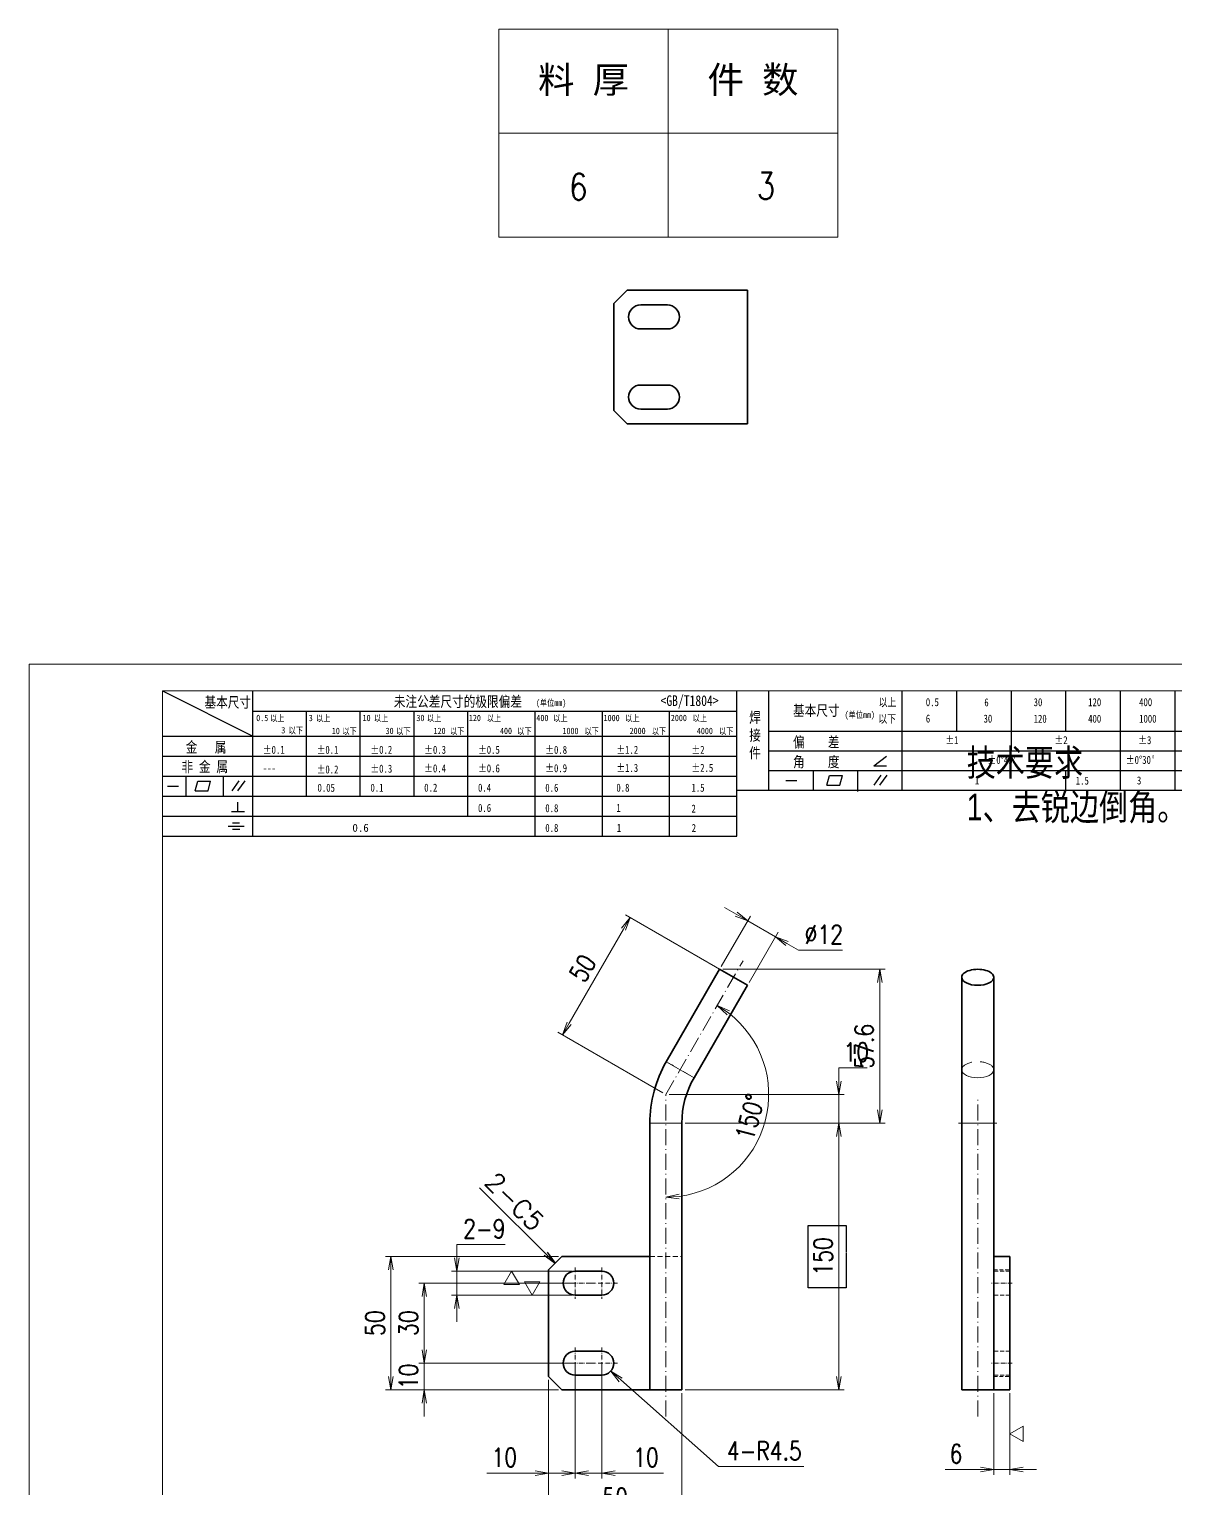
# Model space of a CAD drawing. Header units: millimetres. Extents: x 1333 to 142399, y -42879 to -5704.
# Drawn here: x 73572 to 74002, y -8543 to -7996 of the extents above; entities that cross this region are included whole.
import ezdxf
from ezdxf.enums import TextEntityAlignment as Align

# ---------------------------------------------------------------- set-up
doc = ezdxf.new("R2010")
doc.units = ezdxf.units.MM
doc.header["$LTSCALE"] = 0.5
for name, pattern in [('CENTER', [2, 1.25, -0.25, 0.25, -0.25]), ('DASHDOT', [18.5, 12, -3, 0.5, -3]), ('DASHED', [19.05, 12.7, -6.35])]:
    doc.linetypes.add(name, pattern=pattern)
for name, color, linetype, lineweight in [('CENTER', 2, 'DASHDOT', 15), ('HIDDEN', 1, 'DASHED', 18), ('图框', 7, 'Continuous', 18), ('标注线', 3, 'Continuous', 18)]:
    doc.layers.add(name, color=color, linetype=linetype, lineweight=lineweight)
doc.layers.add('DIM', color=3, linetype='Continuous')
doc.layers.add('图\\M+19E79\\M+195B6\\M+18E9A', color=7, linetype='Continuous')
doc.layers.add('打印-禁用', color=7, linetype='Continuous', lineweight=15, plot=False)
doc.styles.add('DIM', font='romans.shx', dxfattribs={"width": 0.8, "bigfont": 'bigfont.shx'})
doc.styles.get("Standard").update_dxf_attribs({"font": 'simplex.shx'})
doc.styles.add('仿宋体', font='FSGB2312.ttf', dxfattribs={"width": 0.8, "height": 3.5})
doc.styles.add('国标', font='simfang.ttf', dxfattribs={"width": 0.8})
doc.dimstyles.new('LAM1-1', dxfattribs={"dimtxt": 3.5, "dimasz": 2.5, "dimexe": 1, "dimexo": 0.625, "dimgap": 1.2, "dimtad": 3, "dimdsep": 46, "dimtxsty": 'DIM', "dimblk": 'OPEN', "dimcen": 0, "dimclrd": 3, "dimclre": 3, "dimclrt": 2, "dimazin": 2, "dimtfac": 0.5, "dimtmove": 0, "dimatfit": 3, "dimldrblk": 'OPEN', "dimfxl": 0, "dimlwd": 13, "dimlwe": 13, "dimarcsym": 0})
doc.dimstyles.new('XR 1-2', dxfattribs={"dimscale": 2, "dimtxt": 3.5, "dimasz": 2.5, "dimexe": 1, "dimexo": 0.625, "dimgap": 1.2, "dimtad": 1, "dimtoh": 1, "dimdsep": 46, "dimtxsty": 'DIM', "dimblk": 'OPEN', "dimcen": 0, "dimclrd": 8, "dimclre": 8, "dimclrt": 2, "dimazin": 2, "dimtfac": 0.5, "dimtmove": 0, "dimatfit": 3, "dimldrblk": 'OPEN', "dimfxl": 0, "dimtolj": 2, "dimlwd": 18, "dimlwe": 18, "dimarcsym": 0})
doc.dimstyles.new('XR 1-2$4', dxfattribs={"dimscale": 2, "dimtxt": 3.5, "dimasz": 2.5, "dimexe": 1, "dimexo": 0.625, "dimgap": 1.2, "dimtad": 1, "dimtoh": 1, "dimdsep": 46, "dimtxsty": 'DIM', "dimblk": 'OPEN', "dimcen": 0, "dimclrd": 8, "dimclre": 8, "dimclrt": 2, "dimazin": 2, "dimtfac": 0.5, "dimtofl": 0, "dimtmove": 0, "dimatfit": 3, "dimldrblk": 'OPEN', "dimfxl": 0, "dimtolj": 2, "dimlwd": 18, "dimlwe": 18, "dimarcsym": 0})

# ---------------------------------------------------------------- blocks, each defined once
blk = doc.blocks.new('GZDEH零件A3图框V01版')
at = {"layer": '图\\M+19E79\\M+195B6\\M+18E9A', "color": 9}
for p, q in [((2882.49, -1554.46), (2899.37, -1562.92)), ((2899.37, -1581.67), (2899.37, -1554.46)), ((2990.09, -1581.67), (2990.09, -1554.46)), ((2996.09, -1573.08), (2996.09, -1554.46)), ((3021.09, -1561.98), (3021.09, -1554.46)), ((3031.31, -1561.98), (3031.31, -1554.46)), ((3041.53, -1561.98), (3041.53, -1554.46)), ((3051.75, -1561.98), (3051.75, -1554.46)), ((3061.98, -1561.98), (3061.98, -1554.46)), ((3072.2, -1561.98), (3072.2, -1554.46)), ((2899.37, -1558.24), (2990.09, -1558.24)), ((2909.45, -1574.17), (2909.45, -1558.24)), ((2919.53, -1574.17), (2919.53, -1558.24)), ((2929.61, -1574.17), (2929.61, -1558.24)), ((2939.69, -1577.92), (2939.69, -1558.24)), ((2952.29, -1581.67), (2952.29, -1558.24)), ((2964.89, -1581.67), (2964.89, -1558.24)), ((2977.49, -1581.67), (2977.49, -1558.24)), ((2996.09, -1561.98), (3113.09, -1561.98)), ((3021.09, -1573.08), (3021.09, -1561.98)), ((3041.53, -1565.68), (3041.53, -1561.98)), ((3061.98, -1573.08), (3061.98, -1561.98)), ((3072.2, -1573.08), (3072.2, -1561.98)), ((2882.49, -1562.92), (2990.09, -1562.92)), ((2882.49, -1566.67), (2990.09, -1566.67)), ((2996.09, -1565.68), (3113.09, -1565.68)), ((3015.75, -1568.51), (3018.15, -1566.66)), ((2996.09, -1569.38), (3113.09, -1569.38)), ((3004.42, -1573.08), (3004.42, -1569.38)), ((3012.75, -1573.08), (3012.75, -1569.38)), ((3015.75, -1568.51), (3018.15, -1568.51)), ((3051.75, -1573.08), (3051.75, -1569.38)), ((2882.49, -1570.42), (2990.09, -1570.42)), ((2883.43, -1572.27), (2885.49, -1572.27)), ((2886.92, -1574.12), (2886.92, -1570.42)), ((2888.59, -1573.16), (2889.07, -1571.37)), ((2889.07, -1571.37), (2891.48, -1571.37)), ((2891, -1573.16), (2891.48, -1571.37)), ((2893.91, -1574.12), (2893.91, -1570.42)), ((2895.52, -1573.16), (2896.85, -1571.3)), ((2896.6, -1573.16), (2897.94, -1571.3)), ((2999.26, -1571.23), (3001.32, -1571.23)), ((3006.97, -1572.12), (3007.45, -1570.33)), ((3006.97, -1572.12), (3009.39, -1572.12)), ((3007.45, -1570.33), (3009.86, -1570.33)), ((3009.39, -1572.12), (3009.86, -1570.33)), ((3015.81, -1572.12), (3017.15, -1570.26)), ((3016.89, -1572.12), (3018.23, -1570.26)), ((2882.49, -1574.17), (2990.09, -1574.17)), ((2888.59, -1573.16), (2891, -1573.16)), ((2896.58, -1577.05), (2896.58, -1575.28)), ((2990.09, -1573.08), (3113.09, -1573.08)), ((3012.75, -1573.33), (3012.75, -1573.08)), ((2882.49, -1577.92), (2990.09, -1577.92)), ((2895.42, -1577.05), (2897.81, -1577.05)), ((2894.79, -1579.77), (2897.77, -1579.77)), ((2895.57, -1579.17), (2896.92, -1579.17)), ((2895.57, -1580.37), (2896.93, -1580.37)), ((2882.49, -1581.67), (2990.09, -1581.67))]:
    blk.add_line(p, q, dxfattribs=at)
at = {"layer": '图框', "linetype": 'Continuous'}
for p, q in [((2882.49, -1554.46), (2882.49, -1832.96)), ((3272.49, -1554.46), (2882.49, -1554.46))]:
    blk.add_line(p, q, dxfattribs=at)
at = {"layer": '打印-禁用', "linetype": 'Continuous'}
for p, q in [((2857.49, -1549.46), (2857.49, -1846.46)), ((3277.49, -1549.46), (2857.49, -1549.46))]:
    blk.add_line(p, q, dxfattribs=at)
at = {"layer": '图\\M+19E79\\M+195B6\\M+18E9A', "color": 9, "style": '国标', "width": 0.8}
for s, height, p in [('基本尺寸', 2, (2890.33, -1557.58)), ('未注公差尺寸的极限偏差', 2, (2925.81, -1557.44)), ('<GB/T1804>', 2, (2975.78, -1557.27)), ('以上', 1.5, (3016.64, -1557.33)), ('0.5', 1.5, (3025.49, -1557.3)), ('6', 1.5, (3036.45, -1557.34)), ('30', 1.5, (3045.69, -1557.31)), ('120', 1.5, (3055.91, -1557.31)), ('400', 1.5, (3065.46, -1557.31)), ('30', 1.2, (2930.04, -1560.11)), ('基本尺寸', 2, (3000.6, -1559.1)), ('以下', 1.5, (3016.58, -1560.43)), ('6', 1.5, (3025.49, -1560.38)), ('30', 1.5, (3036.31, -1560.39)), ('120', 1.5, (3045.69, -1560.41)), ('400', 1.5, (3055.91, -1560.41)), ('1000', 1.5, (3065.46, -1560.41)), ('金   属', 2, (2886.82, -1565.98)), ('±0.1', 1.5, (2901.27, -1566.23)), ('±0.1', 1.5, (2911.35, -1566.23)), ('±0.2', 1.5, (2921.43, -1566.23)), ('±0.3', 1.5, (2931.51, -1566.23)), ('±0.5', 1.5, (2941.59, -1566.23)), ('±0.8', 1.5, (2954.19, -1566.23)), ('±1.2', 1.5, (2967.51, -1566.23)), ('±2', 1.5, (2981.58, -1566.23)), ('偏    差', 2, (3000.6, -1565.04)), ('±1', 1.5, (3029.16, -1564.42)), ('±2', 1.5, (3049.61, -1564.42)), ('±3', 1.5, (3065.3, -1564.42)), ('非 金 属', 2, (2886.02, -1569.65)), ('角    度', 2, (3000.6, -1568.74)), ("±0%%D45'", 1.5, (3037.06, -1568.12)), ("±0%%D30'", 1.5, (3062.98, -1568.12)), ('---', 1.5, (2901.27, -1569.65)), ('±0.2', 1.5, (2911.35, -1569.92)), ('±0.3', 1.5, (2921.43, -1569.77)), ('±0.4', 1.5, (2931.51, -1569.71)), ('±0.6', 1.5, (2941.59, -1569.71)), ('±0.9', 1.5, (2954.19, -1569.68)), ('±1.3', 1.5, (2967.51, -1569.62)), ('±2.5', 1.5, (2981.58, -1569.61)), ('0.1', 1.5, (2921.43, -1573.34)), ('0.2', 1.5, (2931.51, -1573.33)), ('0.4', 1.5, (2941.59, -1573.33)), ('0.6', 1.5, (2954.19, -1573.35)), ('0.8', 1.5, (2967.51, -1573.33)), ('1.5', 1.5, (2981.58, -1573.34)), ('1', 1.5, (3034.69, -1571.98)), ('1.5', 1.5, (3053.59, -1572.01)), ('3', 1.5, (3065.05, -1571.98)), ('0.6', 1.5, (2941.59, -1577.14)), ('0.8', 1.5, (2954.19, -1577.17)), ('1', 1.5, (2967.51, -1577.12)), ('2', 1.5, (2981.58, -1577.26)), ('0.8', 1.5, (2954.19, -1580.87)), ('1', 1.5, (2967.59, -1580.86)), ('2', 1.5, (2981.62, -1580.89))]:
    blk.add_text(s, height=height, dxfattribs=at).set_placement(p)
at = {"layer": '图\\M+19E79\\M+195B6\\M+18E9A', "color": 9, "lineweight": 15, "style": '国标', "width": 0.8}
for s, p in [('(单位mm)', (2952.44, -1557.27)), ('0.5', (2900.03, -1560.11)), ('以上', (2902.64, -1560.16)), ('3', (2909.88, -1560.11)), ('以上', (2911.25, -1560.16)), ('10', (2919.96, -1560.11)), ('以上', (2922.09, -1560.16)), ('以上', (2932.02, -1560.16)), ('120', (2939.88, -1560.11)), ('以上', (2943.21, -1560.16)), ('400', (2952.52, -1560.11)), ('以上', (2955.68, -1560.16)), ('1000', (2965.12, -1560.11)), ('以上', (2969.16, -1560.16)), ('2000', (2977.72, -1560.11)), ('以上', (2981.8, -1560.16)), ('(单位mm)', (3010.27, -1559.51)), ('3', (2904.73, -1562.41)), ('以下', (2906.1, -1562.46)), ('10', (2914.19, -1562.54)), ('以下', (2916.18, -1562.59)), ('30', (2924.27, -1562.54)), ('以下', (2926.26, -1562.59)), ('120', (2933.26, -1562.54)), ('以下', (2936.34, -1562.59)), ('400', (2945.7, -1562.54)), ('以下', (2948.94, -1562.59)), ('1000', (2957.41, -1562.54)), ('以下', (2961.54, -1562.59)), ('2000', (2969.99, -1562.54)), ('以下', (2974.14, -1562.59)), ('4000', (2982.59, -1562.54)), ('以下', (2986.74, -1562.59))]:
    blk.add_text(s, height=1.2, dxfattribs=at).set_placement(p)
at = {"layer": '图\\M+19E79\\M+195B6\\M+18E9A', "color": 9, "lineweight": 13, "style": '国标'}
blk.add_text('0.6', height=1.5, dxfattribs=at).set_placement((2918.05, -1580.85))
at = {"layer": '图\\M+19E79\\M+195B6\\M+18E9A', "color": 9, "style": '国标'}
for s, insert, char_height, width, attachment_point in [('焊\\P接\\P件', (2992.39, -1558.41), 2, 3.1877, 1), ('0.05', (2911.51, -1573.37), 1.5, 5.1982, 7)]:
    blk.add_mtext(s, dxfattribs=dict(at, insert=insert, char_height=char_height, width=width, attachment_point=attachment_point))
blk = doc.blocks.new('DEH A3')
at = {"layer": '图框'}
blk.add_blockref('GZDEH零件A3图框V01版', (-2857.49, 1846.46), dxfattribs=at)
blk = doc.blocks.new('_Open')
at = {"color": 0, "linetype": 'ByBlock', "lineweight": -2}
for p, q in [((-1, 0.17), (0, 0)), ((-1, -0.17), (0, 0)), ((0, 0), (-1, 0))]:
    blk.add_line(p, q, dxfattribs=at)
blk = doc.blocks.new('*D181')
at = {"color": 8, "lineweight": 18, "transparency": 16777216}
for p, q in [((73770.22, -8455.88), (73705.38, -8455.88)), ((73707.38, -8460.88), (73707.38, -8500.88)), ((73770.22, -8505.88), (73705.38, -8505.88))]:
    blk.add_line(p, q, dxfattribs=at)
at = {"layer": 'Defpoints', "color": 0, "transparency": 16777216}
for p in [(73771.47, -8455.88), (73707.38, -8505.88), (73771.47, -8505.88)]:
    blk.add_point(p, dxfattribs=at)
at = {"color": 8, "lineweight": 18, "transparency": 16777216, "xscale": 5, "yscale": 5, "zscale": 5}
for p, rotation in [((73707.38, -8455.88), 90), ((73707.38, -8505.88), 270)]:
    blk.add_blockref('_Open', p, dxfattribs=dict(at, rotation=rotation))
at = {"color": 2, "transparency": 16777216, "insert": (73701.48, -8480.88), "char_height": 7, "attachment_point": 5, "rotation": 90, "style": 'DIM'}
blk.add_mtext('\\A2;50', dxfattribs=at)
blk = doc.blocks.new('*D182')
at = {"color": 8, "lineweight": 18, "transparency": 16777216}
for p, q in [((73766.47, -8502.13), (73766.47, -8554.2)), ((73816.47, -8507.13), (73816.47, -8554.2)), ((73771.47, -8552.2), (73811.47, -8552.2))]:
    blk.add_line(p, q, dxfattribs=at)
at = {"layer": 'Defpoints', "color": 0, "transparency": 16777216}
for p in [(73766.47, -8500.88), (73816.47, -8505.88), (73816.47, -8552.2)]:
    blk.add_point(p, dxfattribs=at)
at = {"color": 8, "lineweight": 18, "transparency": 16777216, "xscale": 5, "yscale": 5, "zscale": 5, "rotation": 180}
blk.add_blockref('_Open', (73766.47, -8552.2), dxfattribs=at)
at = {"color": 8, "lineweight": 18, "transparency": 16777216, "xscale": 5, "yscale": 5, "zscale": 5}
blk.add_blockref('_Open', (73816.47, -8552.2), dxfattribs=at)
at = {"color": 2, "transparency": 16777216, "insert": (73791.47, -8546.3), "char_height": 7, "attachment_point": 5, "style": 'DIM'}
blk.add_mtext('\\A2;50', dxfattribs=at)
blk = doc.blocks.new('*D183')
at = {"color": 8, "lineweight": 18, "transparency": 16777216}
for p, q in [((73719.95, -8490.88), (73719.95, -8485.88)), ((73775.22, -8495.88), (73717.95, -8495.88)), ((73719.95, -8505.88), (73719.95, -8495.88)), ((73770.22, -8505.88), (73717.95, -8505.88)), ((73719.95, -8510.88), (73719.95, -8515.88))]:
    blk.add_line(p, q, dxfattribs=at)
at = {"layer": 'Defpoints', "color": 0, "transparency": 16777216}
for p in [(73719.95, -8495.88), (73776.47, -8495.88), (73771.47, -8505.88)]:
    blk.add_point(p, dxfattribs=at)
at = {"color": 8, "lineweight": 18, "transparency": 16777216, "xscale": 5, "yscale": 5, "zscale": 5}
for p, rotation in [((73719.95, -8495.88), 270), ((73719.95, -8505.88), 90)]:
    blk.add_blockref('_Open', p, dxfattribs=dict(at, rotation=rotation))
at = {"color": 2, "transparency": 16777216, "insert": (73714.05, -8500.88), "char_height": 7, "attachment_point": 5, "rotation": 90, "style": 'DIM'}
blk.add_mtext('\\A2;10', dxfattribs=at)
blk = doc.blocks.new('*D184')
at = {"color": 8, "lineweight": 18, "transparency": 16777216}
for p, q in [((73775.22, -8465.88), (73717.95, -8465.88)), ((73719.95, -8490.88), (73719.95, -8470.88)), ((73775.22, -8495.88), (73717.95, -8495.88))]:
    blk.add_line(p, q, dxfattribs=at)
at = {"layer": 'Defpoints', "color": 0, "transparency": 16777216}
for p in [(73719.95, -8465.88), (73776.47, -8465.88), (73776.47, -8495.88)]:
    blk.add_point(p, dxfattribs=at)
at = {"color": 8, "lineweight": 18, "transparency": 16777216, "xscale": 5, "yscale": 5, "zscale": 5}
for p, rotation in [((73719.95, -8465.88), 90), ((73719.95, -8495.88), 270)]:
    blk.add_blockref('_Open', p, dxfattribs=dict(at, rotation=rotation))
at = {"color": 2, "transparency": 16777216, "insert": (73714.05, -8480.88), "char_height": 7, "attachment_point": 5, "rotation": 90, "style": 'DIM'}
blk.add_mtext('\\A2;30', dxfattribs=at)
blk = doc.blocks.new('*D185')
at = {"color": 8, "lineweight": 18, "transparency": 16777216}
for p, q in [((73766.47, -8502.13), (73766.47, -8539.09)), ((73776.47, -8497.13), (73776.47, -8539.09)), ((73761.47, -8537.09), (73743.41, -8537.09)), ((73776.47, -8537.09), (73766.47, -8537.09)), ((73781.47, -8537.09), (73786.47, -8537.09))]:
    blk.add_line(p, q, dxfattribs=at)
at = {"layer": 'Defpoints', "color": 0, "transparency": 16777216}
for p in [(73776.47, -8495.88), (73766.47, -8500.88), (73776.47, -8537.09)]:
    blk.add_point(p, dxfattribs=at)
at = {"color": 8, "lineweight": 18, "transparency": 16777216, "xscale": 5, "yscale": 5, "zscale": 5}
blk.add_blockref('_Open', (73766.47, -8537.09), dxfattribs=at)
at = {"color": 8, "lineweight": 18, "transparency": 16777216, "xscale": 5, "yscale": 5, "zscale": 5, "rotation": 180}
blk.add_blockref('_Open', (73776.47, -8537.09), dxfattribs=at)
at = {"color": 2, "transparency": 16777216, "insert": (73749.94, -8531.19), "char_height": 7, "attachment_point": 5, "style": 'DIM'}
blk.add_mtext('\\A2;10', dxfattribs=at)
blk = doc.blocks.new('*D186')
at = {"color": 8, "lineweight": 18, "transparency": 16777216}
for p, q in [((73776.47, -8497.13), (73776.47, -8539.09)), ((73786.47, -8497.13), (73786.47, -8539.09)), ((73771.47, -8537.09), (73766.47, -8537.09)), ((73776.47, -8537.09), (73786.47, -8537.09)), ((73791.47, -8537.09), (73809.54, -8537.09))]:
    blk.add_line(p, q, dxfattribs=at)
at = {"layer": 'Defpoints', "color": 0, "transparency": 16777216}
for p in [(73776.47, -8495.88), (73786.47, -8495.88), (73786.47, -8537.09)]:
    blk.add_point(p, dxfattribs=at)
at = {"color": 8, "lineweight": 18, "transparency": 16777216, "xscale": 5, "yscale": 5, "zscale": 5}
blk.add_blockref('_Open', (73776.47, -8537.09), dxfattribs=at)
at = {"color": 8, "lineweight": 18, "transparency": 16777216, "xscale": 5, "yscale": 5, "zscale": 5, "rotation": 180}
blk.add_blockref('_Open', (73786.47, -8537.09), dxfattribs=at)
at = {"color": 2, "transparency": 16777216, "insert": (73803.01, -8531.19), "char_height": 7, "attachment_point": 5, "style": 'DIM'}
blk.add_mtext('\\A2;10', dxfattribs=at)
blk = doc.blocks.new('*D187')
at = {"color": 8, "lineweight": 18, "transparency": 16777216}
for p, q in [((73830.15, -8534.61), (73793.58, -8502.18)), ((73862.15, -8534.61), (73830.15, -8534.61))]:
    blk.add_line(p, q, dxfattribs=at)
at = {"layer": 'Defpoints', "color": 0, "transparency": 16777216}
for p in [(73786.47, -8495.88), (73789.84, -8498.87)]:
    blk.add_point(p, dxfattribs=at)
at = {"color": 8, "lineweight": 18, "transparency": 16777216, "xscale": 5, "yscale": 5, "zscale": 5, "rotation": 138.4348072863462}
blk.add_blockref('_Open', (73789.84, -8498.87), dxfattribs=at)
at = {"color": 2, "transparency": 16777216, "insert": (73847.35, -8528.71), "char_height": 7, "attachment_point": 5, "style": 'DIM'}
blk.add_mtext('\\A2;{{\\Fromans,bigfont|c134;4-}R4.5}', dxfattribs=at)
blk = doc.blocks.new('*D188')
at = {"color": 8, "lineweight": 18, "transparency": 16777216}
for p, q in [((73732.16, -8456.38), (73732.16, -8451.38)), ((73732.16, -8451.38), (73750.29, -8451.38)), ((73775.22, -8461.38), (73730.16, -8461.38)), ((73732.16, -8470.38), (73732.16, -8461.38)), ((73775.22, -8470.38), (73730.16, -8470.38)), ((73732.16, -8475.38), (73732.16, -8480.38))]:
    blk.add_line(p, q, dxfattribs=at)
at = {"layer": 'Defpoints', "color": 0, "transparency": 16777216}
for p in [(73732.16, -8461.38), (73776.47, -8461.38), (73776.47, -8470.38)]:
    blk.add_point(p, dxfattribs=at)
at = {"color": 8, "lineweight": 18, "transparency": 16777216, "xscale": 5, "yscale": 5, "zscale": 5}
for p, rotation in [((73732.16, -8461.38), 270), ((73732.16, -8470.38), 90)]:
    blk.add_blockref('_Open', p, dxfattribs=dict(at, rotation=rotation))
at = {"color": 2, "transparency": 16777216, "insert": (73742.43, -8445.48), "char_height": 7, "attachment_point": 5, "style": 'DIM'}
blk.add_mtext('\\A2;{{\\Fromans,bigfont|c134;2-}9}', dxfattribs=at)
blk = doc.blocks.new('FINISHER_1')
at = {"layer": '标注线'}
for p, q in [((0, 0), (-1.44, 2.5)), ((-1.44, 2.5), (1.44, 2.5)), ((1.44, 2.5), (0, 0))]:
    blk.add_line(p, q, dxfattribs=at)
blk = doc.blocks.new('*D189')
at = {"color": 8, "lineweight": 18, "transparency": 16777216}
for p, q in [((73836.82, -8327.54), (73832.49, -8325.04)), ((73831.26, -8347.16), (73842.15, -8328.3)), ((73841.15, -8330.04), (73851.54, -8336.04)), ((73841.65, -8353.16), (73852.54, -8334.3)), ((73855.87, -8338.54), (73860.2, -8341.04)), ((73860.2, -8341.04), (73876.73, -8341.04))]:
    blk.add_line(p, q, dxfattribs=at)
at = {"layer": 'Defpoints', "color": 0, "transparency": 16777216}
for p in [(73851.54, -8336.04), (73830.64, -8348.24), (73841.03, -8354.24)]:
    blk.add_point(p, dxfattribs=at)
at = {"color": 8, "lineweight": 18, "transparency": 16777216, "xscale": 5, "yscale": 5, "zscale": 5}
for p, rotation in [((73841.15, -8330.04), 329.999999999992), ((73851.54, -8336.04), 149.999999999992)]:
    blk.add_blockref('_Open', p, dxfattribs=dict(at, rotation=rotation))
at = {"color": 2, "transparency": 16777216, "insert": (73869.67, -8335.14), "char_height": 7, "attachment_point": 5, "style": 'DIM'}
blk.add_mtext('\\A2;%%c12', dxfattribs=at)
blk = doc.blocks.new('*D190')
at = {"color": 8, "lineweight": 18, "transparency": 16777216}
blk.add_arc((73810.47, -8395.16), 38.55, 277.4363, 52.5636, dxfattribs=at)
at = {"layer": 'Defpoints', "color": 0, "transparency": 16777216}
for p in [(73839.39, -8345.08), (73812.27, -8392.05), (73810.47, -8395.88), (73840.01, -8419.94), (73810.47, -8515.88)]:
    blk.add_point(p, dxfattribs=at)
at = {"color": 8, "lineweight": 18, "transparency": 16777216, "xscale": 5, "yscale": 5, "zscale": 5}
for p, rotation in [((73829.75, -8361.78), 146.281823031296), ((73810.47, -8433.72), 183.7181749130834)]:
    blk.add_blockref('_Open', p, dxfattribs=dict(at, rotation=rotation))
at = {"color": 2, "transparency": 16777216, "insert": (73842.01, -8403.61), "char_height": 7, "attachment_point": 5, "rotation": 75, "style": 'DIM'}
blk.add_mtext('\\A2;150\\M+1818B', dxfattribs=at)
blk = doc.blocks.new('*D191')
at = {"color": 8, "lineweight": 18, "transparency": 16777216}
for p, q in [((73817.72, -8405.88), (73877.28, -8405.88)), ((73875.28, -8500.88), (73875.28, -8410.88)), ((73817.72, -8505.88), (73877.28, -8505.88))]:
    blk.add_line(p, q, dxfattribs=at)
at = {"layer": 'Defpoints', "color": 0, "transparency": 16777216}
for p in [(73816.47, -8405.88), (73875.28, -8405.88), (73816.47, -8505.88)]:
    blk.add_point(p, dxfattribs=at)
at = {"color": 8, "lineweight": 18, "transparency": 16777216, "xscale": 5, "yscale": 5, "zscale": 5}
for p, rotation in [((73875.28, -8405.88), 90), ((73875.28, -8505.88), 270)]:
    blk.add_blockref('_Open', p, dxfattribs=dict(at, rotation=rotation))
at = {"color": 2, "transparency": 16777216, "insert": (73869.38, -8455.88), "char_height": 7, "attachment_point": 5, "rotation": 90, "style": 'DIM'}
blk.add_mtext('\\A2;150', dxfattribs=at)
blk = doc.blocks.new('*D192')
at = {"color": 8, "lineweight": 18, "transparency": 16777216}
for p, q in [((73933.35, -8507.13), (73933.35, -8537.71)), ((73939.35, -8507.13), (73939.35, -8537.71)), ((73928.35, -8535.71), (73915.09, -8535.71)), ((73939.35, -8535.71), (73933.35, -8535.71)), ((73944.35, -8535.71), (73949.35, -8535.71))]:
    blk.add_line(p, q, dxfattribs=at)
at = {"layer": 'Defpoints', "color": 0, "transparency": 16777216}
for p in [(73933.35, -8505.88), (73939.35, -8505.88), (73933.35, -8535.71)]:
    blk.add_point(p, dxfattribs=at)
at = {"color": 8, "lineweight": 18, "transparency": 16777216, "xscale": 5, "yscale": 5, "zscale": 5}
blk.add_blockref('_Open', (73933.35, -8535.71), dxfattribs=at)
at = {"color": 8, "lineweight": 18, "transparency": 16777216, "xscale": 5, "yscale": 5, "zscale": 5, "rotation": 180}
blk.add_blockref('_Open', (73939.35, -8535.71), dxfattribs=at)
at = {"color": 2, "transparency": 16777216, "insert": (73919.22, -8529.81), "char_height": 7, "attachment_point": 5, "style": 'DIM'}
blk.add_mtext('\\A2;6', dxfattribs=at)
blk = doc.blocks.new('*D193')
at = {"layer": 'Defpoints', "color": 0, "transparency": 16777216}
for p in [(73810.47, -8395.16), (73875.28, -8395.16), (73816.47, -8405.88)]:
    blk.add_point(p, dxfattribs=at)
at = {"layer": 'DIM', "color": 8, "lineweight": 18, "transparency": 16777216}
for p, q in [((73875.28, -8390.16), (73875.28, -8385.16)), ((73875.28, -8385.16), (73885.95, -8385.16)), ((73811.72, -8395.16), (73877.28, -8395.16)), ((73875.28, -8405.88), (73875.28, -8395.16)), ((73817.72, -8405.88), (73877.28, -8405.88)), ((73875.28, -8410.88), (73875.28, -8415.88))]:
    blk.add_line(p, q, dxfattribs=at)
at = {"layer": 'DIM', "color": 8, "lineweight": 18, "transparency": 16777216, "xscale": 5, "yscale": 5, "zscale": 5}
for p, rotation in [((73875.28, -8395.16), 270), ((73875.28, -8405.88), 90)]:
    blk.add_blockref('_Open', p, dxfattribs=dict(at, rotation=rotation))
at = {"layer": 'DIM', "color": 2, "transparency": 16777216, "insert": (73881.82, -8379.26), "char_height": 7, "attachment_point": 5, "style": 'DIM'}
blk.add_mtext('\\A2;{{\\Fromans,bigfont|c134;10}}', dxfattribs=at)
blk = doc.blocks.new('*D194')
at = {"layer": 'Defpoints', "color": 0, "transparency": 16777216}
for p in [(73797.09, -8328.87), (73835.83, -8351.24), (73810.47, -8395.16)]:
    blk.add_point(p, dxfattribs=at)
at = {"layer": 'DIM', "color": 8, "lineweight": 18, "transparency": 16777216}
for p, q in [((73834.75, -8350.62), (73795.35, -8327.87)), ((73774.23, -8368.46), (73794.59, -8333.2)), ((73809.39, -8394.54), (73770, -8371.79))]:
    blk.add_line(p, q, dxfattribs=at)
at = {"layer": 'DIM', "color": 8, "lineweight": 18, "transparency": 16777216, "xscale": 5, "yscale": 5, "zscale": 5}
for p, rotation in [((73797.09, -8328.87), 59.99999794435003), ((73771.73, -8372.79), 239.99999794435)]:
    blk.add_blockref('_Open', p, dxfattribs=dict(at, rotation=rotation))
at = {"layer": 'DIM', "color": 2, "transparency": 16777216, "insert": (73779.3, -8347.88), "char_height": 7, "attachment_point": 5, "rotation": 60, "style": 'DIM'}
blk.add_mtext('\\A2;{{\\Fromans,bigfont|c134;50}}', dxfattribs=at)
blk = doc.blocks.new('*D195')
at = {"layer": 'Defpoints', "color": 0, "transparency": 16777216}
for p in [(73830.64, -8348.24), (73890.68, -8348.24), (73816.47, -8405.88)]:
    blk.add_point(p, dxfattribs=at)
at = {"layer": 'DIM', "color": 8, "lineweight": 18, "transparency": 16777216}
for p, q in [((73831.89, -8348.24), (73892.68, -8348.24)), ((73890.68, -8400.88), (73890.68, -8353.24)), ((73817.72, -8405.88), (73892.68, -8405.88))]:
    blk.add_line(p, q, dxfattribs=at)
at = {"layer": 'DIM', "color": 8, "lineweight": 18, "transparency": 16777216, "xscale": 5, "yscale": 5, "zscale": 5}
for p, rotation in [((73890.68, -8348.24), 90), ((73890.68, -8405.88), 270)]:
    blk.add_blockref('_Open', p, dxfattribs=dict(at, rotation=rotation))
at = {"layer": 'DIM', "color": 2, "transparency": 16777216, "insert": (73884.78, -8377.06), "char_height": 7, "attachment_point": 5, "rotation": 90, "style": 'DIM'}
blk.add_mtext('\\A2;57.6', dxfattribs=at)
blk = doc.blocks.new('*T234')
at = {"color": 0, "linetype": 'ByBlock', "lineweight": -2, "transparency": 16777216}
for p, q in [((0, 0), (127, 0)), ((0, 0), (0, -78)), ((63.5, 0), (63.5, -78)), ((127, 0), (127, -78)), ((0, -39), (127, -39)), ((0, -78), (127, -78))]:
    blk.add_line(p, q, dxfattribs=at)
at = {"color": 0, "transparency": 16777216, "char_height": 10, "width": 60.5, "attachment_point": 5}
for s, insert in [('{\\fSimSun|b0|i0|c134|p2;料 厚}', (31.75, -19.5)), ('{\\fSimSun|b0|i0|c134|p2;件 数}', (95.25, -19.5))]:
    blk.add_mtext(s, dxfattribs=dict(at, insert=insert))
blk = doc.blocks.new('拆图参数')
blk.add_blockref('*T234', (-63.5, 78))
at = {"style": 'DIM', "width": 0.8}
blk.add_attdef('6', text='', height=10, dxfattribs=at).set_placement((-37.13, 18.91), align=Align.MIDDLE_LEFT)
blk.add_attdef('1', text='', height=10, dxfattribs=at).set_placement((36.65, 19.27), align=Align.MIDDLE_CENTER)
blk = doc.blocks.new('CHAMFER_DIM_L')
at = {"layer": 'DIM', "color": 2, "style": 'DIM'}
blk.add_attdef('000', text='', height=3.5, rotation=270, dxfattribs=at).set_placement((0, 7), align=Align.BOTTOM_RIGHT)
at = {"layer": 'DIM'}
blk.add_leader([(0, 0), (0, 20)], dimstyle='LAM1-1', dxfattribs=at)

msp = doc.modelspace()

# ---------------------------------------------------------------- linework, layer by layer
at = {"color": 7, "lineweight": 35}
for p, q in [((73796.037, -8093.729), (73791.037, -8098.729)), ((73796.037, -8093.729), (73829.037, -8093.729)), ((73829.037, -8093.729), (73841.037, -8093.729)), ((73841.037, -8093.729), (73841.037, -8143.729)), ((73791.037, -8138.729), (73791.037, -8098.729)), ((73811.037, -8099.229), (73801.037, -8099.229)), ((73811.037, -8108.229), (73801.037, -8108.229)), ((73811.037, -8129.229), (73801.037, -8129.229)), ((73796.037, -8143.729), (73791.037, -8138.729)), ((73811.037, -8138.229), (73801.037, -8138.229)), ((73796.037, -8143.729), (73829.037, -8143.729)), ((73835.037, -8143.729), (73829.037, -8143.729)), ((73841.037, -8143.729), (73835.037, -8143.729)), ((73810.636, -8382.882), (73830.636, -8348.241)), ((73821.028, -8388.882), (73841.028, -8354.241)), ((73921.353, -8385.882), (73921.353, -8351.241)), ((73933.353, -8385.882), (73933.353, -8351.241)), ((73921.353, -8385.882), (73921.353, -8405.882)), ((73804.473, -8505.882), (73804.473, -8405.882)), ((73816.473, -8505.882), (73816.473, -8405.882)), ((73921.353, -8505.882), (73921.353, -8405.882)), ((73933.353, -8455.882), (73933.353, -8405.882)), ((73771.473, -8455.882), (73804.473, -8455.882)), ((73816.473, -8455.882), (73816.473, -8505.882)), ((73933.353, -8455.882), (73933.353, -8505.882)), ((73939.353, -8455.882), (73939.353, -8505.882)), ((73766.473, -8500.882), (73766.473, -8460.882)), ((73771.473, -8505.882), (73804.473, -8505.882))]:
    msp.add_line(p, q, dxfattribs=at)
at = {"color": 7, "lineweight": 35, "ltscale": 0.15}
for p, q in [((73835.832, -8351.241), (73830.636, -8348.241)), ((73841.028, -8354.241), (73835.832, -8351.241)), ((73810.473, -8505.882), (73804.473, -8505.882)), ((73816.473, -8505.882), (73810.473, -8505.882)), ((73927.353, -8505.882), (73921.353, -8505.882)), ((73933.353, -8505.882), (73927.353, -8505.882))]:
    msp.add_line(p, q, dxfattribs=at)
at = {"color": 7, "lineweight": 13, "ltscale": 0.15}
for p, q in [((73815.832, -8385.882), (73810.636, -8382.882)), ((73821.028, -8388.882), (73815.832, -8385.882)), ((73810.473, -8405.882), (73804.473, -8405.882)), ((73816.473, -8405.882), (73810.473, -8405.882)), ((73927.353, -8405.882), (73921.353, -8405.882)), ((73933.353, -8405.882), (73927.353, -8405.882))]:
    msp.add_line(p, q, dxfattribs=at)
at = {"color": 7, "lineweight": 35, "ltscale": 0.5}
msp.add_line((73933.353, -8385.882), (73933.353, -8405.882), dxfattribs=at)
at = {"color": 7, "lineweight": 35, "ltscale": 0.176777}
for p, q in [((73771.473, -8455.882), (73766.473, -8460.882)), ((73771.473, -8505.882), (73766.473, -8500.882))]:
    msp.add_line(p, q, dxfattribs=at)
at = {"color": 7, "lineweight": 35, "ltscale": 0.225}
for p, q in [((73933.353, -8455.882), (73939.353, -8455.882)), ((73933.353, -8505.882), (73939.353, -8505.882))]:
    msp.add_line(p, q, dxfattribs=at)
at = {"color": 7, "lineweight": 35, "ltscale": 0.25}
for p, q in [((73786.473, -8461.382), (73776.473, -8461.382)), ((73786.473, -8470.382), (73776.473, -8470.382)), ((73786.473, -8491.382), (73776.473, -8491.382)), ((73786.473, -8500.382), (73776.473, -8500.382))]:
    msp.add_line(p, q, dxfattribs=at)
at = {"color": 6, "linetype": 'CENTER'}
msp.add_lwpolyline([(73863.841, -8444.337), (73878.066, -8444.337), (73878.066, -8467.677), (73863.841, -8467.677)], close=True, dxfattribs=at)
at = {"color": 7, "lineweight": 35}
for centre, radius, start, end in [((73801.037, -8103.729), 4.5, 90, 270), ((73811.037, -8103.729), 4.5, 270, 90), ((73801.037, -8133.729), 4.5, 90, 270), ((73811.037, -8133.729), 4.5, 270, 90), ((73850.473, -8405.882), 46, 150, 180), ((73850.473, -8405.882), 34, 150, 180), ((73776.473, -8465.882), 4.5, 90, 270), ((73786.473, -8465.882), 4.5, 270, 90), ((73776.473, -8495.882), 4.5, 90, 270), ((73786.473, -8495.882), 4.5, 270, 90)]:
    msp.add_arc(centre, radius, start, end, dxfattribs=at)
for start_param, end_param in [(6.2831853, 9.424778), (3.1415927, 6.2831853)]:
    msp.add_ellipse((73927.353, -8351.241), major_axis=(6, 0), ratio=0.5, start_param=start_param, end_param=end_param, dxfattribs=at)
at = {"color": 7, "lineweight": 13}
msp.add_ellipse((73927.353, -8385.882), major_axis=(6, 0), ratio=0.5, start_param=3.1415927, end_param=6.2831853, dxfattribs=at)
at = {"layer": 'CENTER'}
for p, q in [((73810.473, -8395.164), (73839.391, -8345.077)), ((73810.473, -8515.882), (73810.473, -8395.164)), ((73927.353, -8515.882), (73927.353, -8395.882))]:
    msp.add_line(p, q, dxfattribs=at)
at = {"layer": 'CENTER', "ltscale": 0.36}
msp.add_line((73920.153, -8405.882), (73934.553, -8405.882), dxfattribs=at)
at = {"layer": 'CENTER', "ltscale": 0.2925}
for p, q in [((73776.473, -8460.032), (73776.473, -8471.732)), ((73786.473, -8460.032), (73786.473, -8471.732)), ((73782.323, -8465.882), (73770.623, -8465.882)), ((73792.323, -8465.882), (73780.623, -8465.882)), ((73776.473, -8490.032), (73776.473, -8501.732)), ((73786.473, -8490.032), (73786.473, -8501.732)), ((73782.323, -8495.882), (73770.623, -8495.882)), ((73792.323, -8495.882), (73780.623, -8495.882))]:
    msp.add_line(p, q, dxfattribs=at)
at = {"layer": 'CENTER', "ltscale": 0.270015}
for p, q in [((73940.253, -8465.882), (73932.452, -8465.882)), ((73940.253, -8495.882), (73932.452, -8495.882))]:
    msp.add_line(p, q, dxfattribs=at)
at = {"layer": 'HIDDEN', "ltscale": 0.15}
for p, q in [((73815.832, -8385.882), (73810.636, -8382.882)), ((73821.028, -8388.882), (73815.832, -8385.882)), ((73810.473, -8405.882), (73804.473, -8405.882)), ((73816.473, -8405.882), (73810.473, -8405.882)), ((73927.353, -8405.882), (73921.353, -8405.882)), ((73933.353, -8405.882), (73927.353, -8405.882))]:
    msp.add_line(p, q, dxfattribs=at)
at = {"layer": 'HIDDEN', "ltscale": 0.3}
msp.add_line((73804.473, -8455.882), (73816.473, -8455.882), dxfattribs=at)
at = {"layer": 'HIDDEN'}
msp.add_line((73933.353, -8505.882), (73933.353, -8455.882), dxfattribs=at)
at = {"layer": 'HIDDEN', "ltscale": 0.225}
for p, q in [((73933.353, -8460.882), (73939.353, -8460.882)), ((73939.353, -8461.382), (73933.353, -8461.382)), ((73939.353, -8470.382), (73933.353, -8470.382)), ((73939.353, -8491.382), (73933.353, -8491.382)), ((73939.353, -8500.382), (73933.353, -8500.382)), ((73933.353, -8500.882), (73939.353, -8500.882))]:
    msp.add_line(p, q, dxfattribs=at)
at = {"layer": 'HIDDEN'}
msp.add_ellipse((73927.353, -8385.882), major_axis=(6, 0), ratio=0.5, start_param=0, end_param=3.1415927, dxfattribs=at)

# ---------------------------------------------------------------- block references
at = {"layer": 'DIM', "xscale": 2.000000000008055, "yscale": 2, "zscale": 2, "rotation": 44.99999999977892}
msp.add_blockref('CHAMFER_DIM_L', (73768.973, -8458.382), dxfattribs=at).add_auto_attribs({'000': '2-C5'})
at = {"layer": 'DIM', "xscale": 2, "yscale": 2, "zscale": 2}
for p, rotation in [((73752.692, -8461.382), 180), ((73939.353, -8522.42), 270)]:
    msp.add_blockref('FINISHER_1', p, dxfattribs=dict(at, rotation=rotation))
msp.add_blockref('FINISHER_1', (73760.36, -8470.382), dxfattribs=at)
at = {"layer": '图框', "xscale": 2, "yscale": 2, "zscale": 2}
msp.add_blockref('DEH A3', (73571.894, -8827.918), dxfattribs=at)
at = {"layer": '标注线'}
msp.add_blockref('拆图参数', (73811.377, -8073.85), dxfattribs=at).add_auto_attribs({'1': '3', '6': '6'})

# ---------------------------------------------------------------- texts
at = {"layer": '标注线', "insert": (73923.202, -8265.747), "char_height": 10, "width": 133.05336, "attachment_point": 1, "style": '仿宋体'}
msp.add_mtext('{\\fSimSun|b0|i0|c134|p2;技术要求} \\P1{\\fSimSun|b0|i0|c134|p2;、去锐边倒角。}', dxfattribs=at)

# ---------------------------------------------------------------- dimensions: what is measured, and where the dimension line sits
dim = msp.add_aligned_dim(p1=(73830.636, -8348.241), p2=(73841.028, -8354.241), distance=21.022, dimstyle='XR 1-2', override={"dimpost": '%%c<>'})
dim.commit()
dim.dimension.update_dxf_attribs({"geometry": '*D189', "text_midpoint": (73869.666, -8335.135)})
dim = msp.add_angular_dim_2l(base=(73840.005, -8419.944), line1=((73810.473, -8515.882), (73810.473, -8395.882)), line2=((73812.273, -8392.046), (73839.391, -8345.077)), dimstyle='XR 1-2')
dim.commit()
dim.dimension.update_dxf_attribs({"geometry": '*D190', "text_midpoint": (73842.012, -8403.615)})
for base, p1, p2, text, picture, middle in [((73875.282, -8405.882), (73816.473, -8505.882), (73816.473, -8405.882), '150', '*D191', (73869.382, -8455.882)), ((73732.161, -8461.382), (73776.473, -8470.382), (73776.473, -8461.382), '{{\\Fromans,bigfont|c134;2-}<>}', '*D188', (73742.428, -8445.482))]:
    dim = msp.add_linear_dim(base=base, p1=p1, p2=p2, angle=90, text=text, dimstyle='XR 1-2')
    dim.commit()
    dim.dimension.update_dxf_attribs({"geometry": picture, "text_midpoint": middle})
for base, p1, p2, picture, middle in [((73707.381, -8505.882), (73771.473, -8455.882), (73771.473, -8505.882), '*D181', (73701.481, -8480.882)), ((73719.955, -8465.882), (73776.473, -8495.882), (73776.473, -8465.882), '*D184', (73714.055, -8480.882))]:
    dim = msp.add_linear_dim(base=base, p1=p1, p2=p2, angle=90, dimstyle='XR 1-2')
    dim.commit()
    dim.dimension.update_dxf_attribs({"geometry": picture, "text_midpoint": middle})
dim = msp.add_linear_dim(base=(73719.955, -8495.882), p1=(73771.473, -8505.882), p2=(73776.473, -8495.882), angle=90, dimstyle='XR 1-2')
dim.commit()
dim.dimension.update_dxf_attribs({"geometry": '*D183', "text_midpoint": (73719.955, -8500.882), "dimtype": 160})
dim = msp.add_linear_dim(base=(73776.473, -8537.089), p1=(73766.473, -8500.882), p2=(73776.473, -8495.882), dimstyle='XR 1-2')
dim.commit()
dim.dimension.update_dxf_attribs({"geometry": '*D185', "text_midpoint": (73749.94, -8537.089), "dimtype": 160})
for base, p1, p2, picture, middle in [((73786.473, -8537.089), (73776.473, -8495.882), (73786.473, -8495.882), '*D186', (73803.006, -8531.189)), ((73816.473, -8552.204), (73766.473, -8500.882), (73816.473, -8505.882), '*D182', (73791.473, -8546.304)), ((73933.353, -8535.707), (73939.353, -8505.882), (73933.353, -8505.882), '*D192', (73919.219, -8529.807))]:
    dim = msp.add_linear_dim(base=base, p1=p1, p2=p2, dimstyle='XR 1-2')
    dim.commit()
    dim.dimension.update_dxf_attribs({"geometry": picture, "text_midpoint": middle})
dim = msp.add_radius_dim(center=(73786.473, -8495.882), mpoint=(73789.84, -8498.868), text='{{\\Fromans,bigfont|c134;4-}<>}', dimstyle='XR 1-2$4')
dim.commit()
dim.dimension.update_dxf_attribs({"geometry": '*D187', "text_midpoint": (73847.351, -8534.613), "dimtype": 164})
at = {"layer": 'DIM'}
dim = msp.add_aligned_dim(p1=(73810.473, -8395.164), p2=(73835.832, -8351.241), distance=44.74, text='{{\\Fromans,bigfont|c134;50}}', dimstyle='XR 1-2', override={"dimdec": 0}, dxfattribs=at)
dim.commit()
dim.dimension.update_dxf_attribs({"geometry": '*D194', "text_midpoint": (73779.297, -8347.883)})
dim = msp.add_linear_dim(base=(73890.678, -8348.241), p1=(73816.473, -8405.882), p2=(73830.636, -8348.241), angle=90, dimstyle='XR 1-2', override={"dimdec": 1}, dxfattribs=at)
dim.commit()
dim.dimension.update_dxf_attribs({"geometry": '*D195', "text_midpoint": (73884.778, -8377.061)})
dim = msp.add_linear_dim(base=(73875.282, -8395.164), p1=(73816.473, -8405.882), p2=(73810.473, -8395.164), angle=90, text='{{\\Fromans,bigfont|c134;10}}', dimstyle='XR 1-2', override={"dimdec": 0}, dxfattribs=at)
dim.commit()
dim.dimension.update_dxf_attribs({"geometry": '*D193', "text_midpoint": (73881.816, -8379.264)})

doc.saveas('drawing.dxf')
